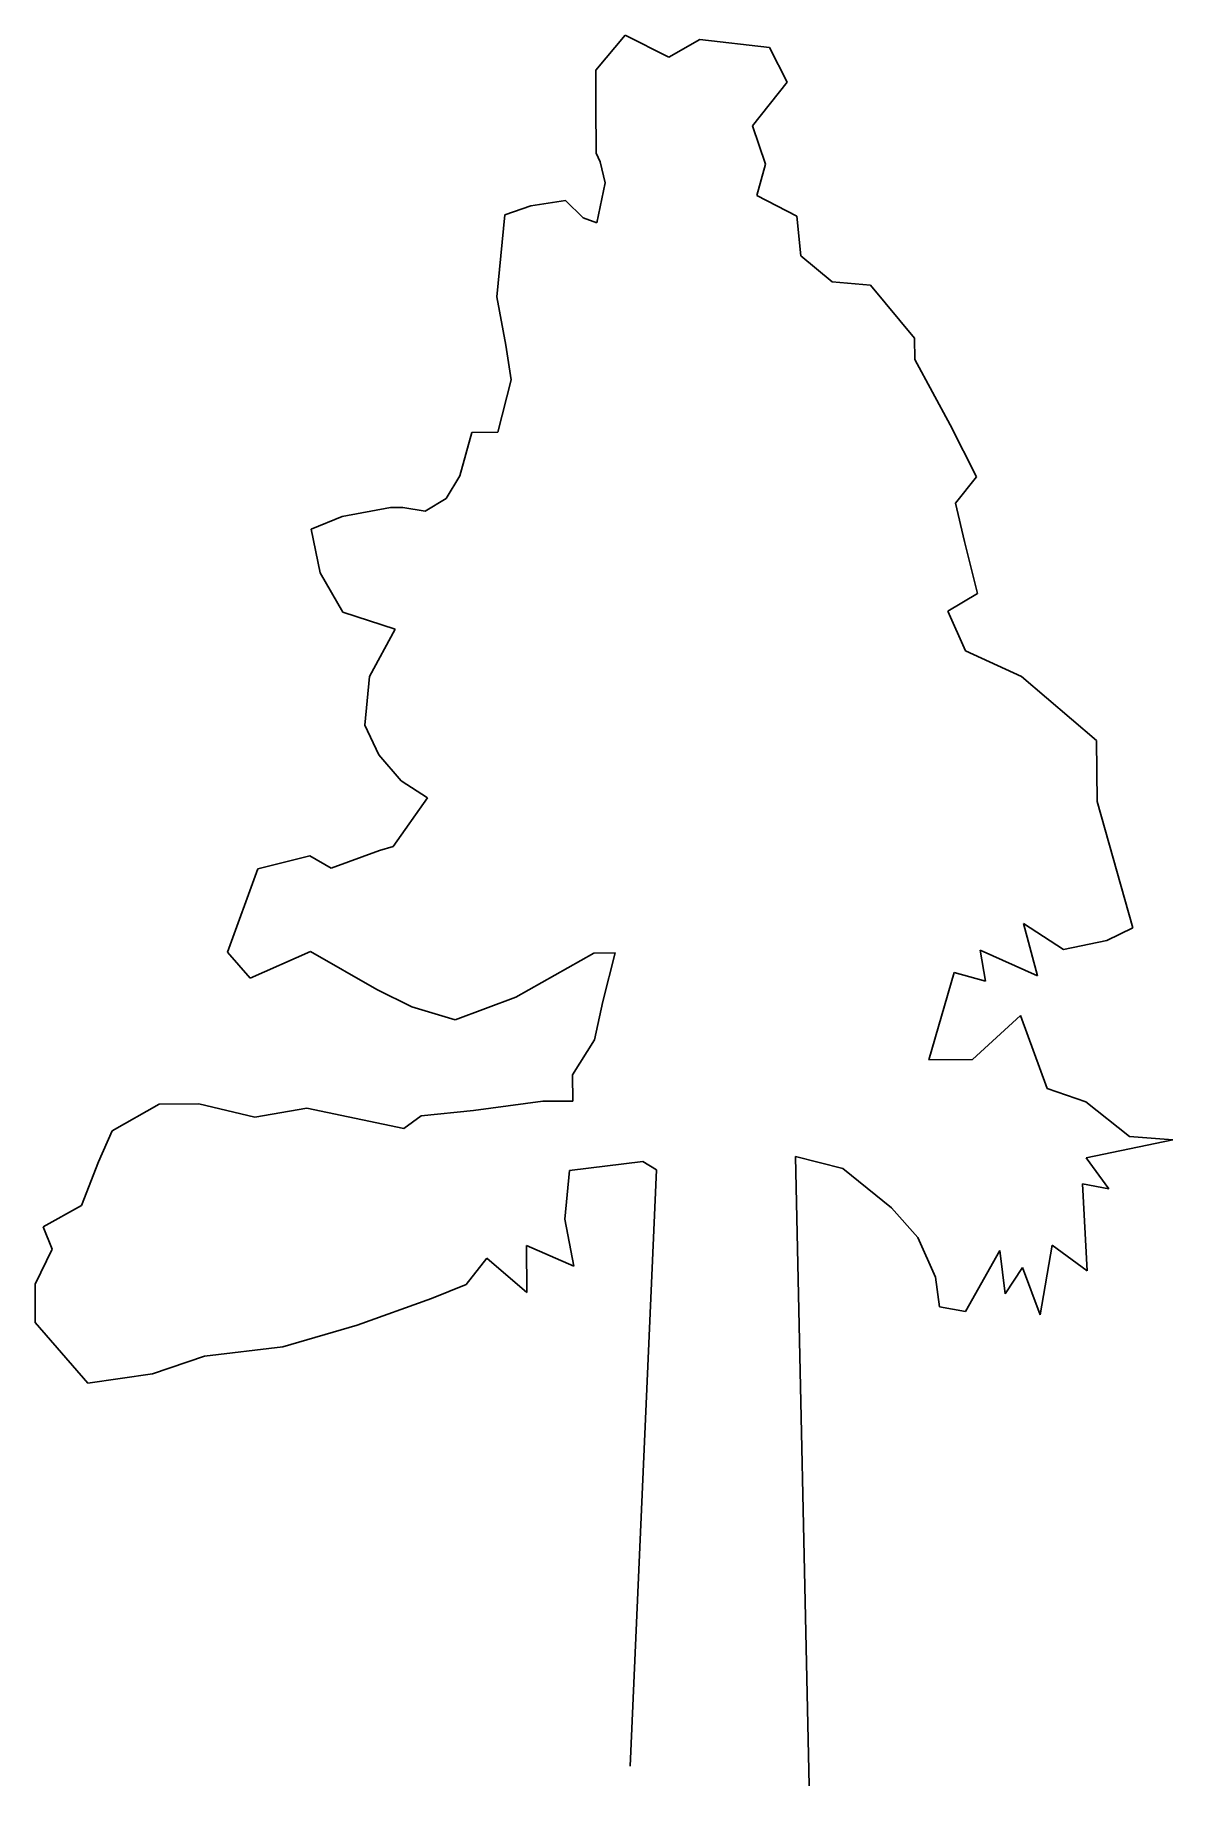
# Model space of a CAD drawing. Extents: x 50.69 to 55.76, y 30.68 to 38.47.
import ezdxf

# ---------------------------------------------------------------- set-up
doc = ezdxf.new("R2010")
doc.units = 0
doc.layers.get('0').update_dxf_attribs({"linetype": 'CONTINUOUS'})

msp = doc.modelspace()

# ---------------------------------------------------------------- linework, layer by layer
at = {"color": 0}
for p, q in [((53.1879, 38.3135), (53.3194, 38.4693)), ((53.3194, 38.4693), (53.5136, 38.3713)), ((53.5136, 38.3713), (53.6512, 38.4498)), ((53.6512, 38.4498), (53.961, 38.4135)), ((53.961, 38.4135), (54.0396, 38.2594)), ((53.1892, 38.1587), (53.1879, 38.3135)), ((54.0396, 38.2594), (53.8863, 38.0647)), ((53.1908, 37.9432), (53.1892, 38.1587)), ((53.8863, 38.0647), (53.943, 37.8938)), ((53.2077, 37.9046), (53.1908, 37.9432)), ((53.2306, 37.8108), (53.2077, 37.9046)), ((53.943, 37.8938), (53.9053, 37.7553)), ((53.1933, 37.6337), (53.2306, 37.8108)), ((52.8997, 37.7087), (53.0543, 37.7321)), ((53.0543, 37.7321), (53.1323, 37.6553)), ((53.9053, 37.7553), (54.0829, 37.6627)), ((52.7481, 37.3041), (52.784, 37.6692)), ((52.784, 37.6692), (52.8997, 37.7087)), ((53.1323, 37.6553), (53.1933, 37.6337)), ((54.0829, 37.6627), (54.1009, 37.486)), ((54.1009, 37.486), (54.24, 37.371)), ((54.24, 37.371), (54.4115, 37.3558)), ((54.4115, 37.3558), (54.6068, 37.1196)), ((52.7885, 37.0888), (52.7481, 37.3041)), ((54.6068, 37.1196), (54.6075, 37.0257)), ((52.8118, 36.9342), (52.7885, 37.0888)), ((54.6075, 37.0257), (54.7646, 36.7339)), ((52.7528, 36.7016), (52.8118, 36.9342)), ((54.7646, 36.7339), (54.8825, 36.5027)), ((52.583, 36.5068), (52.6368, 36.7007)), ((52.6368, 36.7007), (52.7528, 36.7016)), ((52.523, 36.4069), (52.583, 36.5068)), ((54.8825, 36.5027), (54.7894, 36.3859)), ((52.4295, 36.3509), (52.523, 36.4069)), ((51.9216, 36.2695), (52.0593, 36.3258)), ((52.0593, 36.3258), (52.2746, 36.3662)), ((52.2746, 36.3662), (52.3299, 36.3667)), ((52.3299, 36.3667), (52.4295, 36.3509)), ((54.7894, 36.3859), (54.8294, 36.2149)), ((51.9618, 36.0763), (51.9216, 36.2695)), ((54.8294, 36.2149), (54.8865, 35.9832)), ((52.0627, 35.9003), (51.9618, 36.0763)), ((54.8865, 35.9832), (54.7545, 35.9048)), ((52.2954, 35.8247), (52.0627, 35.9003)), ((54.7545, 35.9048), (54.8332, 35.7285)), ((52.181, 35.6138), (52.2954, 35.8247)), ((54.8332, 35.7285), (55.0829, 35.6144)), ((52.1606, 35.398), (52.181, 35.6138)), ((55.0829, 35.6144), (55.4167, 35.3296)), ((52.2224, 35.2659), (52.1606, 35.398)), ((55.4167, 35.3296), (55.4189, 35.0587)), ((52.3228, 35.1506), (52.2224, 35.2659)), ((52.4395, 35.0741), (52.3228, 35.1506)), ((52.2864, 34.8573), (52.4395, 35.0741)), ((55.4189, 35.0587), (55.578, 34.4962)), ((52.0108, 34.7612), (52.2257, 34.8403)), ((52.2257, 34.8403), (52.2864, 34.8573)), ((51.5494, 34.3873), (51.6847, 34.7587)), ((51.6847, 34.7587), (51.9164, 34.8157)), ((51.9164, 34.8157), (52.0108, 34.7612)), ((55.0915, 34.5145), (55.1541, 34.2828)), ((55.2693, 34.3998), (55.0915, 34.5145)), ((55.578, 34.4962), (55.4624, 34.44)), ((51.6498, 34.272), (51.5494, 34.3873)), ((51.9197, 34.3902), (51.6498, 34.272)), ((52.214, 34.2211), (51.9197, 34.3902)), ((53.18, 34.3834), (52.8333, 34.1873)), ((53.274, 34.3842), (53.18, 34.3834)), ((53.2204, 34.1682), (53.274, 34.3842)), ((54.8989, 34.3969), (54.9221, 34.2589)), ((55.1541, 34.2828), (54.8989, 34.3969)), ((55.4624, 34.44), (55.2693, 34.3998)), ((54.7837, 34.2965), (54.6706, 33.9087)), ((54.9221, 34.2589), (54.7837, 34.2965)), ((52.3694, 34.1449), (52.214, 34.2211)), ((52.5633, 34.0857), (52.3694, 34.1449)), ((52.8333, 34.1873), (52.5633, 34.0857)), ((53.1831, 33.9966), (53.2204, 34.1682)), ((54.8641, 33.9102), (55.0781, 34.1054)), ((55.0781, 34.1054), (55.1967, 33.7802)), ((53.0848, 33.841), (53.1831, 33.9966)), ((54.6706, 33.9087), (54.8641, 33.9102)), ((53.0857, 33.7249), (53.0848, 33.841)), ((55.1967, 33.7802), (55.3685, 33.7207)), ((51.0361, 33.5928), (51.2452, 33.7105)), ((51.2452, 33.7105), (51.422, 33.7119)), ((51.422, 33.7119), (51.6712, 33.6531)), ((51.6712, 33.6531), (51.9031, 33.6936)), ((51.9031, 33.6936), (52.3349, 33.603)), ((52.4119, 33.6589), (52.6438, 33.6828)), ((52.6438, 33.6828), (52.953, 33.7239)), ((52.953, 33.7239), (53.0857, 33.7249)), ((55.3685, 33.7207), (55.5632, 33.5675)), ((50.9763, 33.4542), (51.0361, 33.5928)), ((52.3349, 33.603), (52.4119, 33.6589)), ((55.7568, 33.5524), (55.3705, 33.472)), ((55.5632, 33.5675), (55.7568, 33.5524)), ((50.9005, 33.2601), (50.9763, 33.4542)), ((53.3973, 33.4565), (53.0715, 33.4153)), ((53.4584, 33.4183), (53.3973, 33.4565)), ((54.077, 33.4784), (54.1377, 30.6765)), ((54.2875, 33.4248), (54.077, 33.4784)), ((55.3705, 33.472), (55.4711, 33.3346)), ((53.0715, 33.4153), (53.0511, 33.1996)), ((53.4584, 33.4183), (53.341, 30.7643)), ((54.5044, 33.2496), (54.2875, 33.4248)), ((55.3548, 33.3558), (55.3744, 32.969)), ((55.4711, 33.3346), (55.3548, 33.3558)), ((50.7299, 33.1648), (50.9005, 33.2601)), ((53.0511, 33.1996), (53.0914, 32.9898)), ((54.6215, 33.1179), (54.5044, 33.2496)), ((50.7693, 33.0656), (50.7299, 33.1648)), ((50.6932, 32.9103), (50.7693, 33.0656)), ((52.8807, 33.0822), (52.8823, 32.8721)), ((53.0914, 32.9898), (52.8807, 33.0822)), ((54.7003, 32.9416), (54.6215, 33.1179)), ((54.9868, 33.06), (54.8342, 32.7879)), ((55.0104, 32.8667), (54.9868, 33.06)), ((55.2188, 33.0839), (55.1659, 32.7739)), ((55.3744, 32.969), (55.2188, 33.0839)), ((52.7042, 33.0255), (52.6112, 32.9087)), ((52.8823, 32.8721), (52.7042, 33.0255)), ((55.0869, 32.9834), (55.0104, 32.8667)), ((55.1659, 32.7739), (55.0869, 32.9834)), ((50.6945, 32.7389), (50.6932, 32.9103)), ((52.6112, 32.9087), (52.4569, 32.8467)), ((54.7179, 32.8091), (54.7003, 32.9416)), ((52.4569, 32.8467), (52.1262, 32.728)), ((54.8342, 32.7879), (54.7179, 32.8091)), ((50.9288, 32.4699), (50.6945, 32.7389)), ((52.1262, 32.728), (51.7953, 32.6315)), ((51.4474, 32.5901), (51.2159, 32.5109)), ((51.7953, 32.6315), (51.4474, 32.5901)), ((51.2159, 32.5109), (50.9288, 32.4699))]:
    msp.add_line(p, q, dxfattribs=at)

doc.saveas('drawing.dxf')
